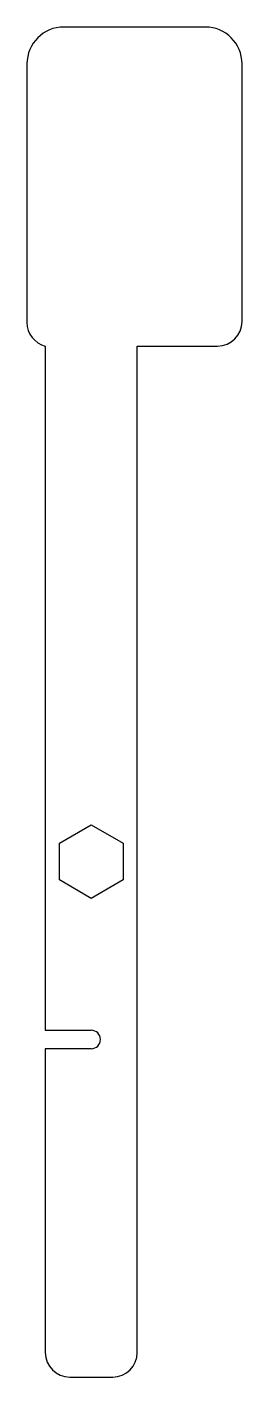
# Model space of a CAD drawing. Header units: millimetres. Extents: x 90 to 107, y -84 to 26.
import ezdxf

# ---------------------------------------------------------------- set-up
doc = ezdxf.new("R2010")
doc.units = ezdxf.units.MM
doc.layers.get('0').update_dxf_attribs({"linetype": 'CONTINUOUS'})

msp = doc.modelspace()

# ---------------------------------------------------------------- linework, layer by layer
for p, q in [((104.05, 26), (92.51, 26)), ((89.51, 23), (89.51, 1.93)), ((107.05, 2), (107.05, 23)), ((91, 0), (91, -55.75)), ((98.5, -82), (98.5, 0)), ((98.5, 0), (105.05, 0)), ((91, -55.75), (94.75, -55.75)), ((94.75, -57.25), (91, -57.25)), ((91, -57.25), (91, -82)), ((93, -84), (96.5, -84))]:
    msp.add_line(p, q)
msp.add_lwpolyline([(94.75, -45), (92.15, -43.5), (92.15, -40.5), (94.75, -39), (97.35, -40.5), (97.35, -43.5)], close=True)
for centre, radius, start, end in [((92.51, 23), 3, 90, 180), ((104.05, 23), 3, 0, 90), ((91.51, 1.93), 2, 180, 255.2264), ((105.05, 2), 2, -90, 0), ((94.75, -56.5), 0.75, -90, 90), ((93, -82), 2, 180, 270), ((96.5, -82), 2, -90, 0)]:
    msp.add_arc(centre, radius, start, end)

doc.saveas('drawing.dxf')
